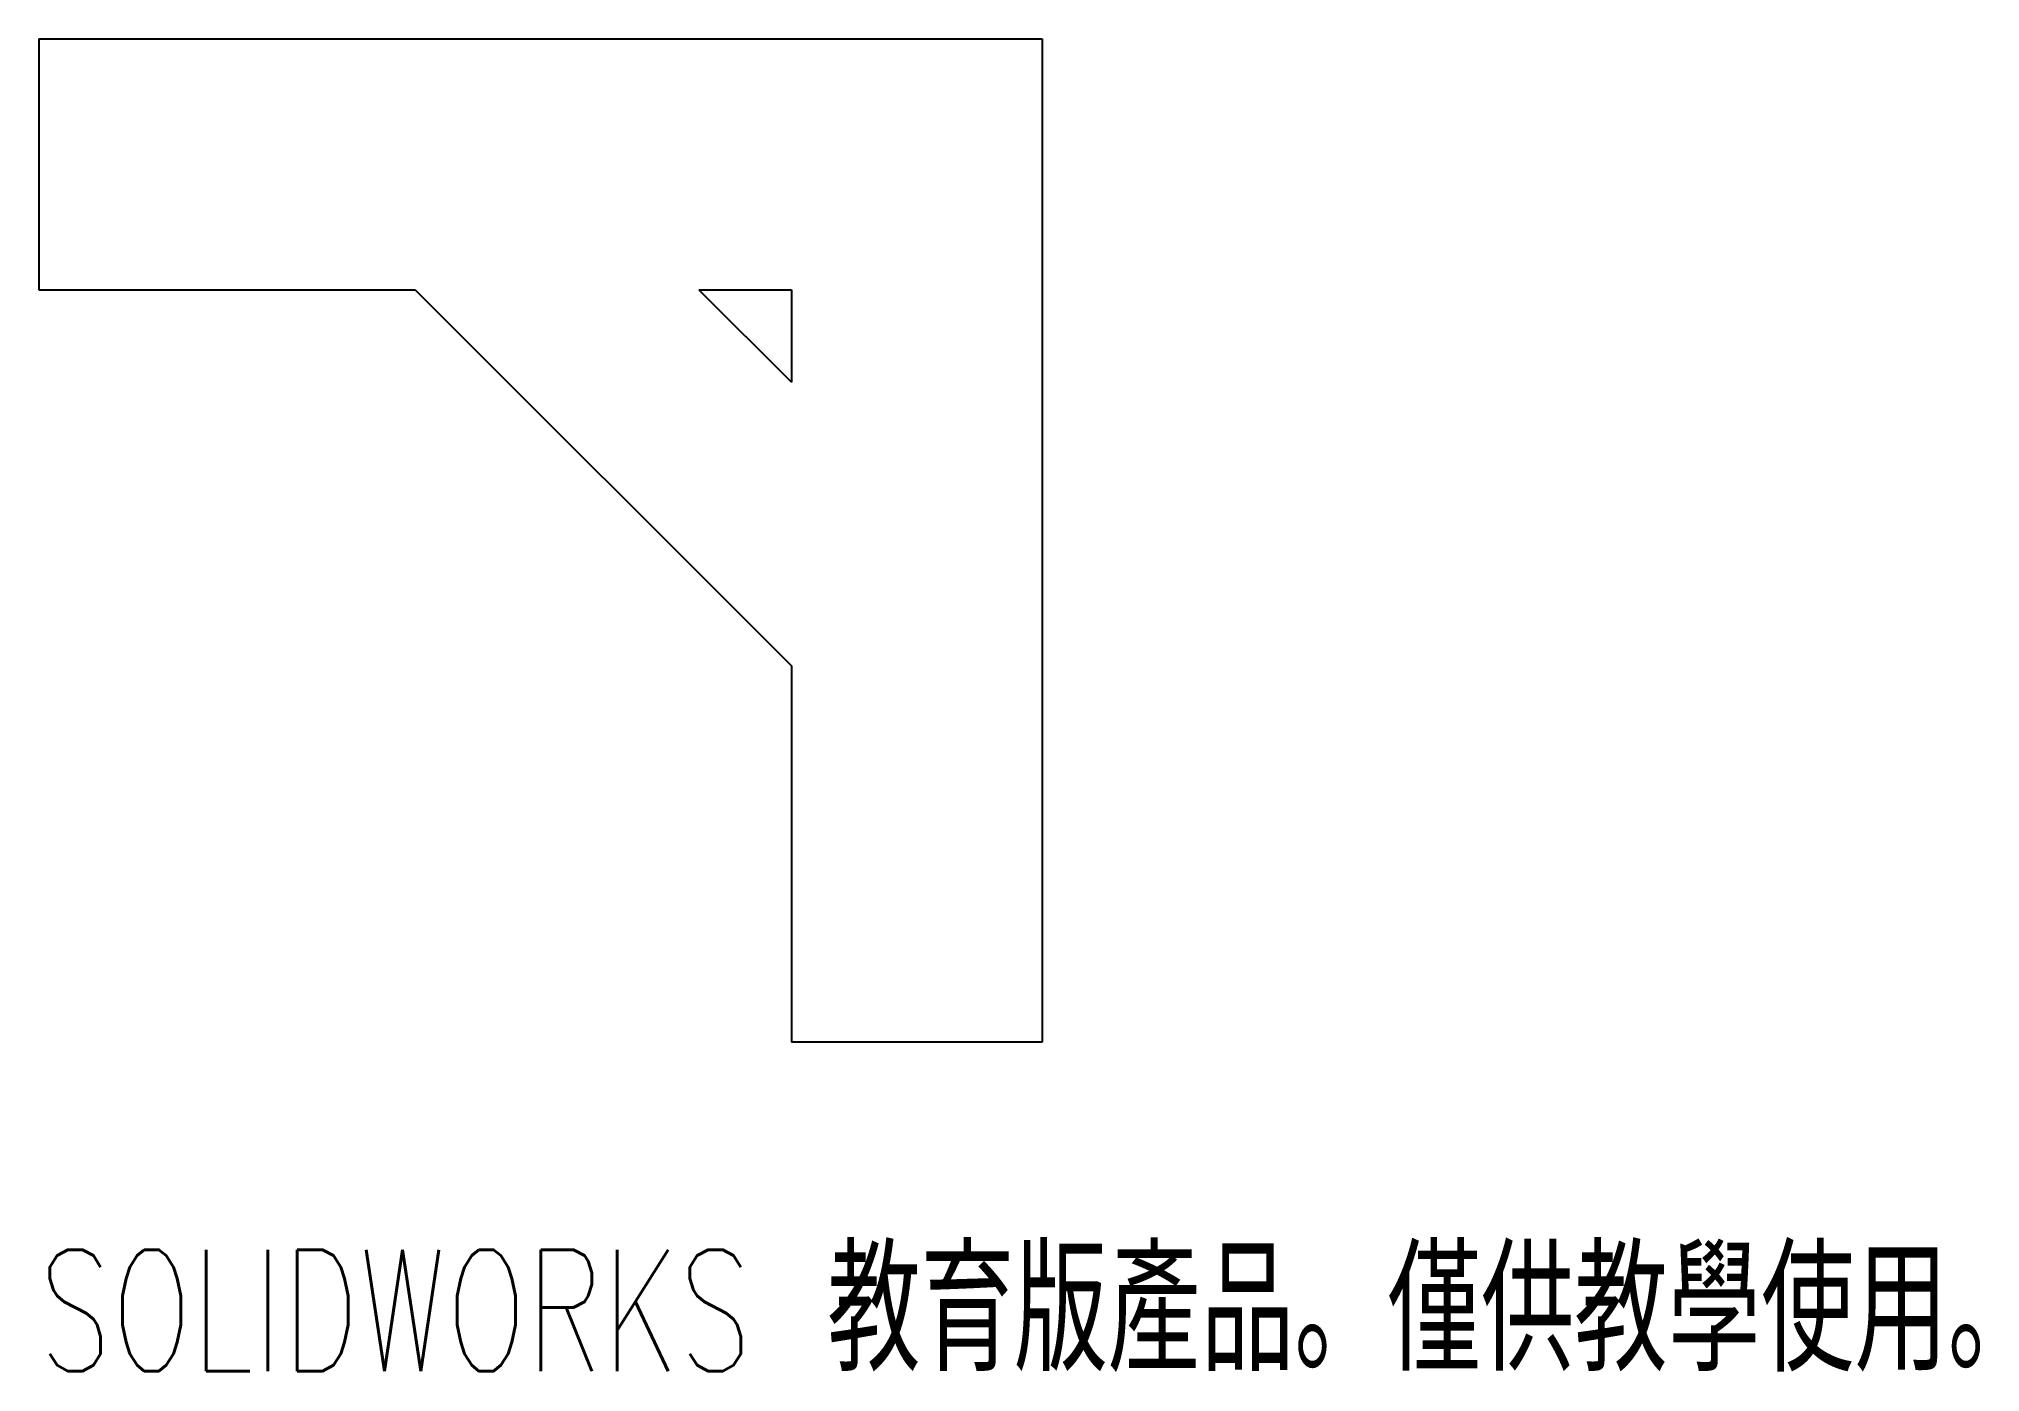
# Model space of a CAD drawing. Header units: millimetres. Extents: x 0 to 77.4, y -53.2 to 0.
import ezdxf

# ---------------------------------------------------------------- set-up
doc = ezdxf.new("R2010")
doc.units = ezdxf.units.MM
doc.styles.add('SLDTEXTSTYLE0', font='TXT', dxfattribs={"width": 0.7, "bigfont": 'bigfont'})

msp = doc.modelspace()

# ---------------------------------------------------------------- linework, layer by layer
at = {"color": 7, "linetype": 'Continuous', "lineweight": 25}
for p, q in [((0, 0), (0, -10)), ((0, 0), (40, 0)), ((40, 0), (40, -40)), ((0, -10), (15, -10)), ((15, -10), (30, -25)), ((26.314, -10), (30, -10)), ((26.314, -10), (30, -13.686)), ((30, -10), (30, -13.686)), ((30, -25), (30, -40)), ((40, -40), (30, -40))]:
    msp.add_line(p, q, dxfattribs=at)

# ---------------------------------------------------------------- texts
at = {"color": 7, "linetype": 'Continuous', "insert": (0, -48.27), "char_height": 4.83362, "attachment_point": 1, "style": 'SLDTEXTSTYLE0'}
msp.add_mtext('SOLIDWORKS \\M+18BB3\\M+188E7\\M+194C5產\\M+19569\\M+18142\\M+18BCD\\M+18B9F\\M+18BB3\\M+19B7B\\M+18E67\\M+19770\\M+18142', dxfattribs=at)

doc.saveas('drawing.dxf')
